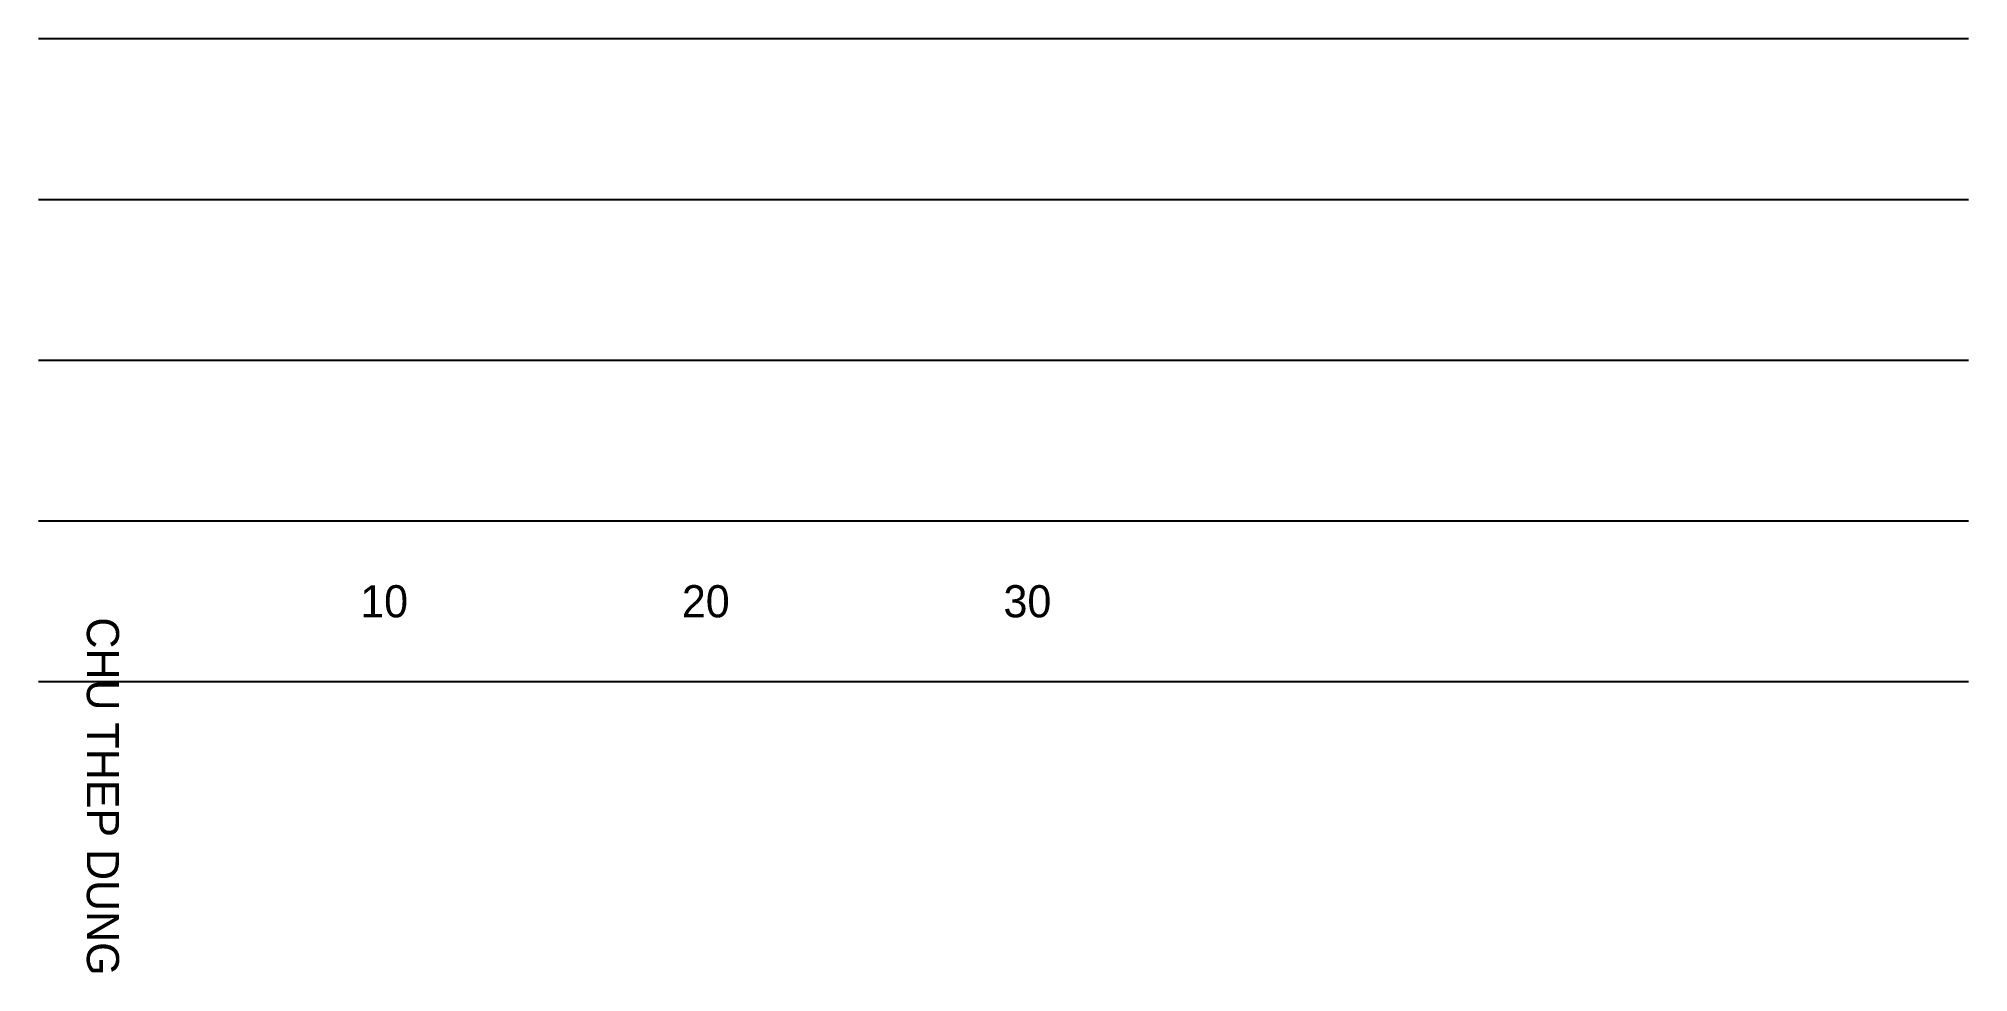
# Model space of a CAD drawing. Header units: metres. Extents: x 0 to 12, y -1.8 to 4.
import ezdxf

# ---------------------------------------------------------------- set-up
doc = ezdxf.new("R2010")
doc.units = ezdxf.units.M

msp = doc.modelspace()

# ---------------------------------------------------------------- linework, layer by layer
for p, q in [((0, 4), (12, 4)), ((0, 3), (12, 3)), ((0, 2), (12, 2)), ((0, 1), (12, 1)), ((0, 0), (12, 0))]:
    msp.add_line(p, q)

# ---------------------------------------------------------------- texts
for s, p in [('10', (2, 0.4)), ('20', (4, 0.4)), ('30', (6, 0.4))]:
    msp.add_text(s, height=0.2).set_placement(p)
msp.add_text('CHU THEP DUNG', height=0.2, rotation=270).set_placement((0.3, 0.4))

doc.saveas('drawing.dxf')
